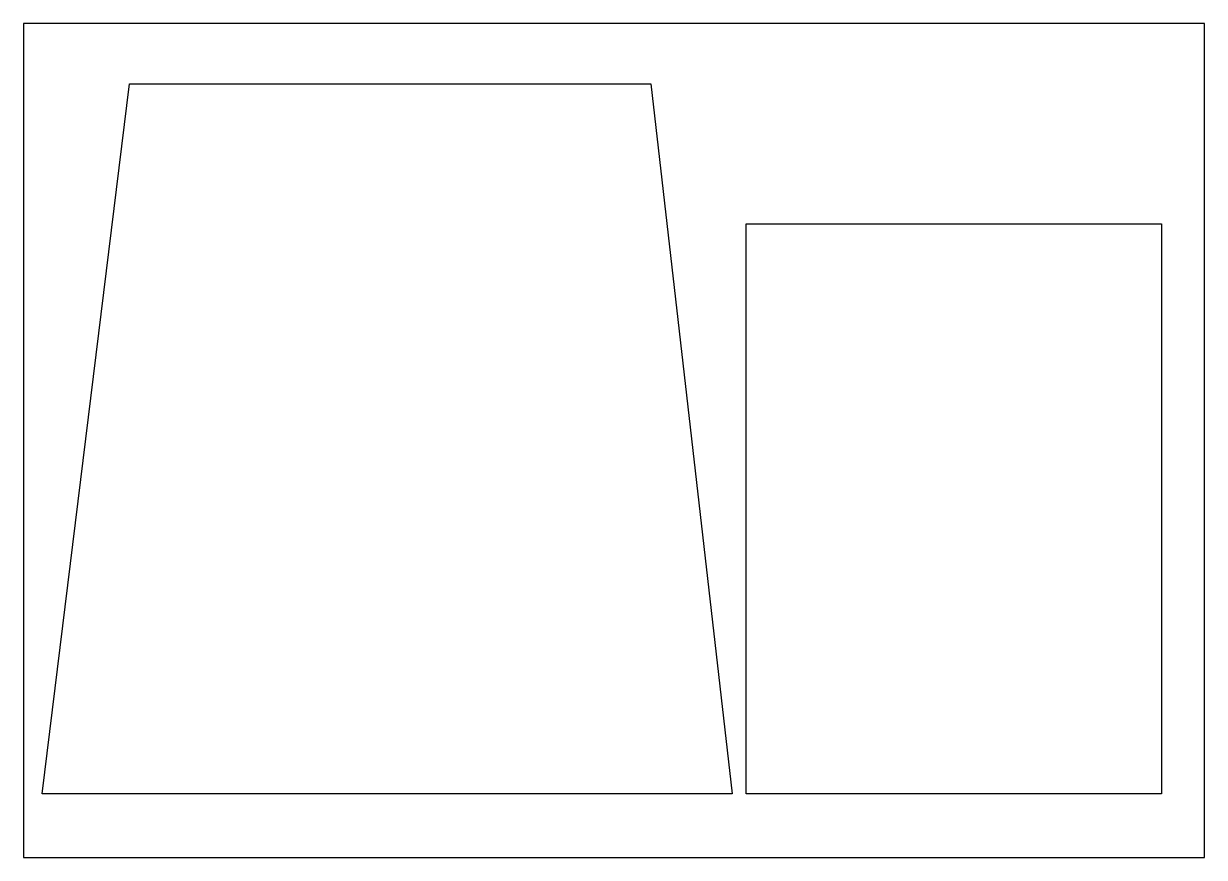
# Model space of a CAD drawing. Header units: millimetres. Extents: x 36872 to 37722, y -9910 to -9310.
import ezdxf

# ---------------------------------------------------------------- set-up
doc = ezdxf.new("R2010")
doc.units = ezdxf.units.MM
doc.header["$MEASUREMENT"] = 0
doc.layers.add('90X60', color=6, linetype='Continuous', true_color=0xff00ff)
doc.layers.add('CORTE', color=172, linetype='Continuous', true_color=0x0000bf)

msp = doc.modelspace()

# ---------------------------------------------------------------- linework, layer by layer
at = {"layer": '90X60'}
for p, q in [((37721.84, -9310.16), (36871.84, -9310.16)), ((36871.84, -9310.16), (36871.84, -9910.16)), ((37721.84, -9910.16), (37721.84, -9310.16)), ((36871.84, -9910.16), (37721.84, -9910.16))]:
    msp.add_line(p, q, dxfattribs=at)
at = {"layer": 'CORTE'}
for p, q in [((36885.25, -9864.38), (36948, -9353.44)), ((36948, -9353.44), (37323.31, -9353.44)), ((37323.31, -9353.44), (37382.01, -9864.38)), ((37392.01, -9454.27), (37691.05, -9454.27)), ((37392.01, -9864.38), (37392.01, -9454.27)), ((37691.05, -9454.27), (37691.05, -9864.38)), ((37382.01, -9864.38), (36885.25, -9864.38)), ((37691.05, -9864.38), (37392.01, -9864.38))]:
    msp.add_line(p, q, dxfattribs=at)

doc.saveas('drawing.dxf')
